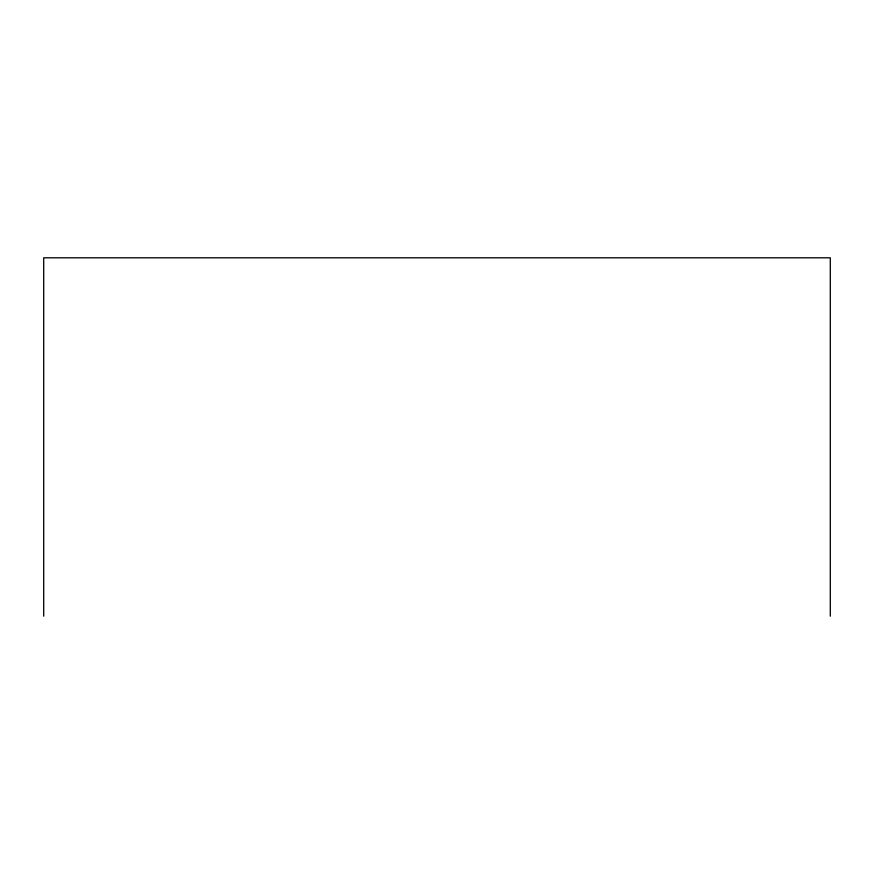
<?xml version="1.0" encoding="UTF-8"?>
<svg xmlns="http://www.w3.org/2000/svg" width="874" height="874" viewBox="0 0 874 874"><rect width="100%" height="100%" fill="white"/><g stroke="black" fill="none" stroke-linecap="round" stroke-linejoin="round"><path stroke-width="1.31" d="M830.3 616.192L830.3 257.808L43.7 257.808L43.7 616.192"/></g></svg>
